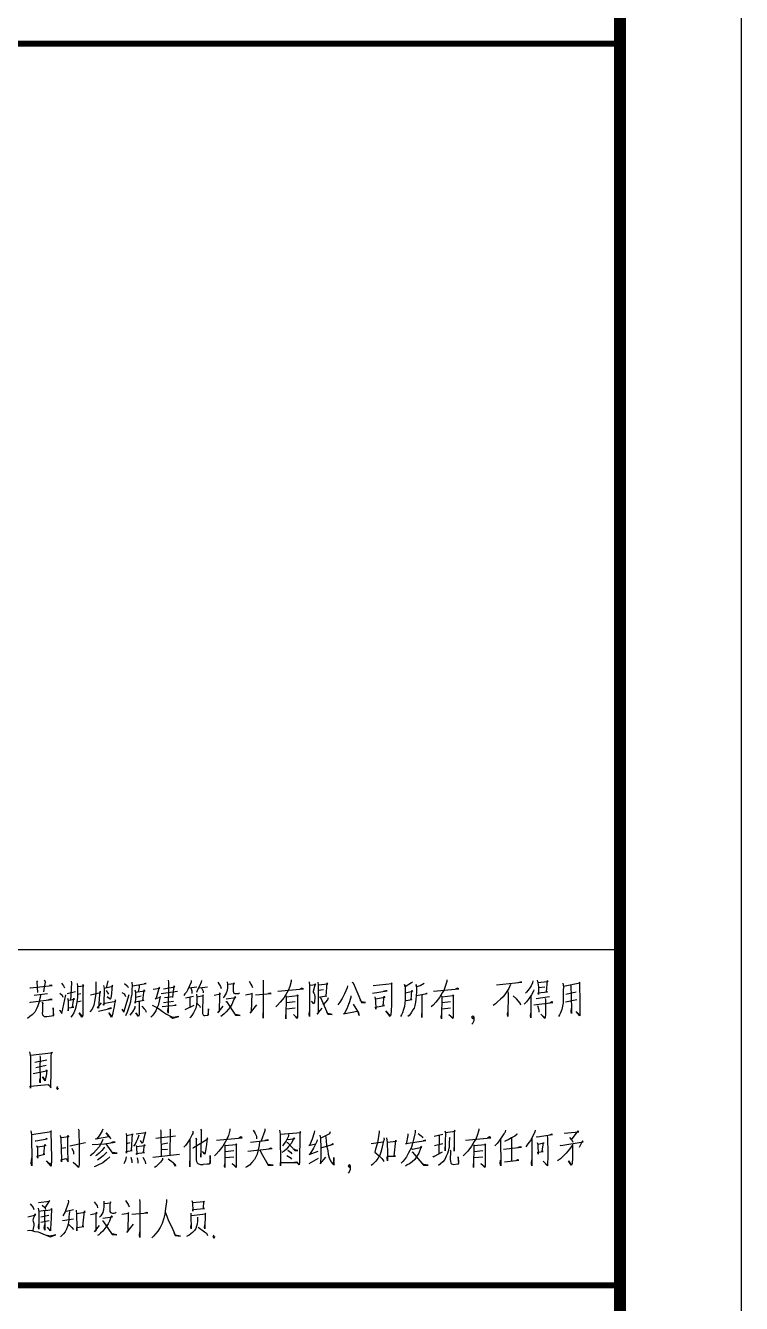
# Model space of a CAD drawing. Extents: x -307088 to 5640332, y -3541089 to -2181377.
# Drawn here: x 5582189 to 5591026, y -3445414 to -3429638 of the extents above; entities that cross this region are included whole.
import ezdxf

# ---------------------------------------------------------------- set-up
doc = ezdxf.new("R2010")
doc.units = 0
doc.header["$LTSCALE"] = 100
doc.header["$MEASUREMENT"] = 0
doc.layers.get('0').update_dxf_attribs({"linetype": 'CONTINUOUS'})
doc.layers.add('PUB_TITLE', color=4, linetype='CONTINUOUS')

# ---------------------------------------------------------------- blocks, each defined once
blk = doc.blocks.new('A$C7C132CDA')
at = {"layer": 'PUB_TITLE'}
for p, q in [((25, 2787), (7025, 2787)), ((2223, 2530), (2231, 2520)), ((2288, 2538), (2298, 2520)), ((2508, 2528), (2512, 2515)), ((2810, 2530), (2796, 2473)), ((3308, 2536), (3310, 2518)), ((3497, 2533), (3497, 2520)), ((3582, 2533), (3580, 2520)), ((3973, 2528), (3989, 2503)), ((4088, 2536), (4090, 2518)), ((4320, 2525), (4308, 2483)), ((4320, 2538), (4320, 2525)), ((5600, 2525), (5588, 2483)), ((5600, 2538), (5600, 2525)), ((6309, 2530), (6307, 2515)), ((6343, 2536), (6350, 2515)), ((6422, 2440), (6428, 2533)), ((6432, 2530), (6426, 2523)), ((6428, 2533), (6432, 2530)), ((2169, 2473), (2173, 2473)), ((2173, 2473), (2354, 2493)), ((2205, 2412), (2314, 2427)), ((2231, 2520), (2227, 2518)), ((2227, 2518), (2231, 2435)), ((2288, 2478), (2280, 2440)), ((2294, 2520), (2288, 2478)), ((2298, 2520), (2294, 2520)), ((2348, 2495), (2330, 2493)), ((2354, 2493), (2348, 2495)), ((2415, 2430), (2435, 2412)), ((2429, 2510), (2447, 2490)), ((2447, 2490), (2453, 2473)), ((2475, 2427), (2544, 2442)), ((2512, 2515), (2503, 2369)), ((2558, 2508), (2562, 2485)), ((2562, 2435), (2560, 2394)), ((2562, 2485), (2562, 2435)), ((2564, 2483), (2614, 2490)), ((2588, 2422), (2564, 2417)), ((2606, 2462), (2604, 2266)), ((2606, 2500), (2606, 2462)), ((2614, 2490), (2606, 2500)), ((2669, 2415), (2751, 2435)), ((2711, 2427), (2705, 2374)), ((2713, 2478), (2711, 2427)), ((2713, 2523), (2713, 2478)), ((2747, 2445), (2743, 2417)), ((2751, 2435), (2747, 2445)), ((2776, 2493), (2780, 2470)), ((2780, 2470), (2778, 2329)), ((2780, 2470), (2852, 2485)), ((2796, 2452), (2812, 2430)), ((2812, 2430), (2816, 2420)), ((2840, 2425), (2836, 2389)), ((2844, 2465), (2840, 2425)), ((2846, 2495), (2844, 2465)), ((2852, 2485), (2846, 2495)), ((2925, 2435), (2945, 2422)), ((2945, 2422), (2951, 2415)), ((2949, 2508), (2969, 2490)), ((2969, 2490), (2975, 2483)), ((2975, 2483), (2979, 2475)), ((3007, 2420), (3001, 2384)), ((3007, 2520), (3011, 2488)), ((3009, 2455), (3007, 2420)), ((3011, 2488), (3009, 2455)), ((3013, 2488), (3126, 2508)), ((3034, 2455), (3038, 2437)), ((3114, 2445), (3036, 2435)), ((3038, 2437), (3038, 2389)), ((3068, 2478), (3060, 2440)), ((3068, 2493), (3068, 2478)), ((3100, 2369), (3110, 2455)), ((3120, 2508), (3110, 2505)), ((3110, 2455), (3114, 2445)), ((3126, 2508), (3120, 2508)), ((3185, 2462), (3239, 2470)), ((3227, 2455), (3205, 2379)), ((3231, 2475), (3227, 2455)), ((3239, 2470), (3231, 2475)), ((3251, 2427), (3384, 2445)), ((3269, 2465), (3362, 2480)), ((3310, 2518), (3308, 2263)), ((3354, 2490), (3342, 2397)), ((3362, 2480), (3354, 2490)), ((3445, 2422), (3437, 2410)), ((3457, 2437), (3445, 2422)), ((3469, 2460), (3457, 2437)), ((3497, 2520), (3469, 2460)), ((3477, 2473), (3542, 2480)), ((3493, 2473), (3501, 2447)), ((3501, 2447), (3503, 2440)), ((3503, 2440), (3503, 2425)), ((3550, 2455), (3540, 2435)), ((3540, 2420), (3542, 2397)), ((3566, 2485), (3550, 2455)), ((3562, 2473), (3630, 2480)), ((3580, 2520), (3566, 2485)), ((3582, 2473), (3594, 2445)), ((3594, 2445), (3596, 2432)), ((3685, 2412), (3739, 2422)), ((3715, 2518), (3739, 2483)), ((3731, 2432), (3729, 2412)), ((3739, 2422), (3731, 2432)), ((3739, 2483), (3743, 2467)), ((3786, 2430), (3777, 2415)), ((3792, 2452), (3786, 2430)), ((3796, 2475), (3792, 2452)), ((3794, 2523), (3796, 2500)), ((3796, 2500), (3796, 2475)), ((3798, 2503), (3852, 2508)), ((3848, 2515), (3842, 2495)), ((3842, 2495), (3842, 2478)), ((3842, 2478), (3842, 2462)), ((3842, 2462), (3842, 2445)), ((3842, 2445), (3844, 2437)), ((3844, 2437), (3848, 2430)), ((3852, 2508), (3848, 2515)), ((3848, 2430), (3856, 2427)), ((3856, 2427), (3866, 2425)), ((3866, 2425), (3880, 2425)), ((3880, 2425), (3888, 2427)), ((3888, 2427), (3894, 2432)), ((3943, 2415), (3999, 2425)), ((3989, 2503), (3997, 2490)), ((3995, 2430), (3991, 2273)), ((3999, 2425), (3995, 2430)), ((3997, 2490), (4001, 2475)), ((4025, 2415), (4156, 2427)), ((4090, 2518), (4090, 2223)), ((4148, 2430), (4132, 2425)), ((4156, 2427), (4148, 2430)), ((4211, 2445), (4420, 2465)), ((4283, 2432), (4261, 2394)), ((4295, 2452), (4283, 2432)), ((4308, 2483), (4295, 2452)), ((4408, 2470), (4392, 2462)), ((4420, 2465), (4408, 2470)), ((4467, 2523), (4471, 2493)), ((4471, 2493), (4471, 2236)), ((4473, 2495), (4523, 2500)), ((4517, 2505), (4501, 2442)), ((4501, 2442), (4501, 2437)), ((4501, 2437), (4505, 2430)), ((4505, 2430), (4511, 2417)), ((4523, 2500), (4517, 2505)), ((4539, 2520), (4541, 2498)), ((4541, 2498), (4541, 2266)), ((4543, 2498), (4622, 2505)), ((4586, 2455), (4543, 2450)), ((4614, 2513), (4604, 2404)), ((4622, 2505), (4614, 2513)), ((4759, 2422), (4739, 2384)), ((4781, 2473), (4759, 2422)), ((4783, 2490), (4781, 2473)), ((4820, 2518), (4830, 2513)), ((4830, 2513), (4898, 2352)), ((4989, 2430), (5110, 2447)), ((4995, 2493), (5150, 2508)), ((5098, 2447), (5076, 2442)), ((5110, 2447), (5098, 2447)), ((5146, 2515), (5144, 2478)), ((5144, 2478), (5144, 2336)), ((5150, 2508), (5146, 2515)), ((5253, 2500), (5259, 2480)), ((5257, 2480), (5253, 2500)), ((5311, 2513), (5257, 2480)), ((5259, 2480), (5259, 2415)), ((5317, 2442), (5261, 2430)), ((5307, 2374), (5313, 2452)), ((5319, 2518), (5311, 2513)), ((5313, 2452), (5317, 2442)), ((5348, 2500), (5352, 2470)), ((5352, 2480), (5348, 2500)), ((5350, 2440), (5348, 2407)), ((5352, 2470), (5350, 2440)), ((5350, 2410), (5440, 2425)), ((5382, 2488), (5352, 2480)), ((5414, 2508), (5382, 2488)), ((5434, 2427), (5424, 2422)), ((5440, 2425), (5434, 2427)), ((5491, 2445), (5700, 2465)), ((5563, 2432), (5541, 2394)), ((5575, 2452), (5563, 2432)), ((5588, 2483), (5575, 2452)), ((5688, 2470), (5672, 2462)), ((5700, 2465), (5688, 2470)), ((6009, 2498), (6217, 2518)), ((6090, 2435), (6063, 2399)), ((6112, 2467), (6090, 2435)), ((6104, 2442), (6106, 2427)), ((6106, 2427), (6104, 2246)), ((6124, 2500), (6112, 2467)), ((6208, 2520), (6186, 2513)), ((6217, 2518), (6208, 2520)), ((6257, 2437), (6247, 2430)), ((6277, 2465), (6257, 2437)), ((6295, 2490), (6277, 2465)), ((6307, 2515), (6295, 2490)), ((6313, 2445), (6297, 2415)), ((6317, 2457), (6313, 2445)), ((6426, 2523), (6350, 2515)), ((6350, 2515), (6354, 2480)), ((6352, 2432), (6428, 2440)), ((6354, 2417), (6352, 2432)), ((6354, 2475), (6406, 2480)), ((6354, 2480), (6354, 2447)), ((6354, 2447), (6354, 2427)), ((6354, 2427), (6354, 2417)), ((6428, 2440), (6422, 2440)), ((6555, 2510), (6561, 2480)), ((6561, 2480), (6559, 2450)), ((6559, 2450), (6559, 2397)), ((6561, 2485), (6696, 2513)), ((6666, 2437), (6579, 2417)), ((6622, 2495), (6626, 2296)), ((6692, 2520), (6692, 2483)), ((6696, 2513), (6692, 2520)), ((6692, 2483), (6694, 2379)), ((2169, 2352), (2173, 2354)), ((2173, 2354), (2302, 2372)), ((2235, 2324), (2225, 2299)), ((2247, 2357), (2235, 2324)), ((2252, 2387), (2247, 2357)), ((2254, 2389), (2252, 2387)), ((2256, 2415), (2254, 2389)), ((2268, 2354), (2278, 2341)), ((2272, 2341), (2272, 2284)), ((2278, 2341), (2272, 2341)), ((2302, 2372), (2352, 2377)), ((2342, 2379), (2318, 2372)), ((2352, 2377), (2342, 2379)), ((2433, 2261), (2465, 2415)), ((2435, 2412), (2441, 2397)), ((2479, 2387), (2485, 2367)), ((2534, 2377), (2483, 2369)), ((2485, 2367), (2485, 2284)), ((2520, 2314), (2530, 2387)), ((2530, 2387), (2534, 2377)), ((2550, 2324), (2542, 2294)), ((2556, 2357), (2550, 2324)), ((2560, 2394), (2556, 2357)), ((2592, 2362), (2558, 2354)), ((2695, 2331), (2681, 2296)), ((2705, 2374), (2695, 2331)), ((2725, 2309), (2759, 2349)), ((2743, 2417), (2733, 2304)), ((2772, 2339), (2786, 2347)), ((2778, 2329), (2772, 2339)), ((2786, 2347), (2876, 2364)), ((2806, 2399), (2832, 2382)), ((2830, 2379), (2806, 2399)), ((2834, 2382), (2830, 2379)), ((2836, 2389), (2834, 2382)), ((2864, 2319), (2854, 2281)), ((2872, 2374), (2864, 2319)), ((2876, 2364), (2872, 2374)), ((2943, 2271), (2985, 2417)), ((2951, 2415), (2957, 2402)), ((2989, 2329), (2979, 2296)), ((2997, 2357), (2989, 2329)), ((3001, 2384), (2997, 2357)), ((3034, 2321), (3032, 2309)), ((3038, 2389), (3036, 2347)), ((3036, 2357), (3106, 2372)), ((3036, 2347), (3036, 2357)), ((3040, 2397), (3086, 2407)), ((3070, 2359), (3068, 2253)), ((3090, 2321), (3110, 2299)), ((3106, 2372), (3100, 2369)), ((3177, 2329), (3197, 2319)), ((3197, 2319), (3213, 2311)), ((3201, 2384), (3245, 2397)), ((3205, 2379), (3201, 2384)), ((3225, 2326), (3215, 2304)), ((3233, 2362), (3225, 2326)), ((3241, 2402), (3233, 2362)), ((3245, 2397), (3241, 2402)), ((3259, 2319), (3372, 2329)), ((3269, 2352), (3352, 2364)), ((3348, 2399), (3276, 2389)), ((3342, 2397), (3348, 2399)), ((3366, 2331), (3360, 2326)), ((3372, 2329), (3366, 2331)), ((3447, 2294), (3521, 2329)), ((3451, 2389), (3515, 2404)), ((3487, 2394), (3487, 2311)), ((3540, 2334), (3534, 2304)), ((3544, 2364), (3540, 2334)), ((3542, 2397), (3544, 2364)), ((3544, 2399), (3598, 2410)), ((3544, 2347), (3568, 2321)), ((3568, 2321), (3572, 2311)), ((3592, 2399), (3590, 2279)), ((3592, 2415), (3592, 2399)), ((3598, 2410), (3592, 2415)), ((3717, 2268), (3759, 2321)), ((3729, 2412), (3727, 2279)), ((3769, 2402), (3759, 2389)), ((3777, 2415), (3769, 2402)), ((3783, 2359), (3788, 2359)), ((3786, 2382), (3864, 2394)), ((3788, 2359), (3862, 2248)), ((3820, 2319), (3804, 2296)), ((3830, 2336), (3820, 2319)), ((3840, 2357), (3830, 2336)), ((3850, 2382), (3840, 2357)), ((3858, 2402), (3850, 2382)), ((3864, 2394), (3858, 2402)), ((3983, 2263), (4037, 2334)), ((4207, 2329), (4193, 2316)), ((4229, 2354), (4207, 2329)), ((4261, 2394), (4229, 2354)), ((4275, 2410), (4279, 2399)), ((4279, 2399), (4277, 2233)), ((4279, 2399), (4372, 2410)), ((4352, 2357), (4281, 2349)), ((4372, 2415), (4376, 2410)), ((4372, 2410), (4372, 2415)), ((4376, 2410), (4372, 2407)), ((4372, 2407), (4372, 2231)), ((4487, 2364), (4505, 2344)), ((4505, 2341), (4487, 2364)), ((4511, 2354), (4505, 2341)), ((4511, 2417), (4515, 2399)), ((4513, 2367), (4511, 2354)), ((4515, 2384), (4513, 2367)), ((4515, 2399), (4515, 2384)), ((4610, 2404), (4545, 2392)), ((4562, 2394), (4620, 2256)), ((4618, 2374), (4584, 2334)), ((4604, 2404), (4610, 2404)), ((4624, 2389), (4618, 2374)), ((4719, 2354), (4705, 2334)), ((4739, 2384), (4719, 2354)), ((4795, 2344), (4777, 2301)), ((4812, 2392), (4793, 2341)), ((4793, 2341), (4795, 2344)), ((4812, 2407), (4812, 2392)), ((4830, 2339), (4874, 2268)), ((4900, 2357), (4888, 2374)), ((4898, 2352), (4902, 2352)), ((4930, 2352), (4900, 2357)), ((4902, 2352), (4930, 2352)), ((5009, 2399), (5013, 2369)), ((5013, 2369), (5017, 2296)), ((5090, 2392), (5015, 2379)), ((5015, 2314), (5088, 2326)), ((5078, 2326), (5084, 2404)), ((5088, 2326), (5078, 2326)), ((5084, 2404), (5090, 2392)), ((5144, 2336), (5142, 2281)), ((5251, 2319), (5245, 2294)), ((5255, 2347), (5251, 2319)), ((5257, 2374), (5255, 2347)), ((5259, 2415), (5257, 2374)), ((5263, 2367), (5267, 2369)), ((5267, 2369), (5313, 2377)), ((5313, 2377), (5307, 2374)), ((5338, 2326), (5332, 2306)), ((5342, 2354), (5338, 2326)), ((5346, 2379), (5342, 2354)), ((5348, 2407), (5346, 2379)), ((5396, 2415), (5396, 2228)), ((5487, 2329), (5473, 2316)), ((5509, 2354), (5487, 2329)), ((5541, 2394), (5509, 2354)), ((5555, 2410), (5559, 2399)), ((5559, 2399), (5557, 2233)), ((5559, 2399), (5652, 2410)), ((5632, 2357), (5561, 2349)), ((5652, 2415), (5656, 2410)), ((5652, 2410), (5652, 2415)), ((5656, 2410), (5652, 2407)), ((5652, 2407), (5652, 2231)), ((6001, 2341), (5981, 2326)), ((6019, 2357), (6001, 2341)), ((6043, 2379), (6019, 2357)), ((6063, 2399), (6043, 2379)), ((6174, 2382), (6146, 2407)), ((6204, 2347), (6174, 2382)), ((6210, 2331), (6204, 2347)), ((6255, 2357), (6237, 2339)), ((6273, 2379), (6255, 2357)), ((6297, 2415), (6273, 2379)), ((6293, 2402), (6293, 2241)), ((6317, 2334), (6473, 2352)), ((6337, 2384), (6446, 2402)), ((6348, 2326), (6356, 2301)), ((6410, 2384), (6414, 2374)), ((6414, 2374), (6414, 2301)), ((6466, 2357), (6448, 2349)), ((6473, 2352), (6466, 2357)), ((6553, 2321), (6547, 2294)), ((6557, 2349), (6553, 2321)), ((6559, 2397), (6557, 2349)), ((6577, 2357), (6670, 2377)), ((6694, 2379), (6694, 2326)), ((6694, 2326), (6694, 2319)), ((6694, 2319), (6696, 2281)), ((2169, 2236), (2149, 2221)), ((2189, 2251), (2169, 2236)), ((2205, 2268), (2189, 2251)), ((2209, 2273), (2205, 2268)), ((2225, 2299), (2209, 2273)), ((2272, 2279), (2270, 2263)), ((2270, 2263), (2272, 2251)), ((2272, 2284), (2272, 2279)), ((2272, 2251), (2278, 2246)), ((2278, 2246), (2288, 2238)), ((2288, 2238), (2310, 2238)), ((2310, 2238), (2366, 2246)), ((2360, 2309), (2362, 2253)), ((2366, 2246), (2360, 2309)), ((2362, 2253), (2362, 2246)), ((2413, 2289), (2415, 2286)), ((2415, 2286), (2433, 2261)), ((2485, 2284), (2487, 2309)), ((2487, 2309), (2530, 2314)), ((2518, 2246), (2506, 2231)), ((2530, 2268), (2518, 2246)), ((2530, 2314), (2520, 2314)), ((2542, 2294), (2530, 2268)), ((2574, 2268), (2600, 2236)), ((2598, 2231), (2574, 2268)), ((2602, 2238), (2598, 2231)), ((2604, 2248), (2602, 2238)), ((2604, 2266), (2604, 2248)), ((2681, 2296), (2663, 2276)), ((2733, 2304), (2725, 2309)), ((2735, 2281), (2840, 2304)), ((2830, 2306), (2812, 2299)), ((2818, 2266), (2842, 2236)), ((2840, 2228), (2818, 2266)), ((2840, 2304), (2830, 2306)), ((2848, 2253), (2840, 2228)), ((2854, 2281), (2848, 2253)), ((2925, 2296), (2943, 2271)), ((2969, 2271), (2955, 2243)), ((2979, 2296), (2969, 2271)), ((3013, 2276), (2991, 2248)), ((3032, 2309), (3013, 2276)), ((3040, 2268), (3064, 2243)), ((3064, 2238), (3040, 2268)), ((3066, 2241), (3064, 2238)), ((3068, 2253), (3066, 2241)), ((3110, 2299), (3120, 2289)), ((3120, 2289), (3124, 2279)), ((3124, 2279), (3126, 2273)), ((3175, 2241), (3165, 2231)), ((3189, 2258), (3175, 2241)), ((3205, 2284), (3189, 2258)), ((3215, 2304), (3205, 2284)), ((3213, 2311), (3237, 2296)), ((3237, 2296), (3261, 2279)), ((3261, 2279), (3294, 2256)), ((3294, 2256), (3320, 2241)), ((3304, 2281), (3308, 2304)), ((3308, 2263), (3304, 2281)), ((3320, 2241), (3324, 2238)), ((3324, 2238), (3346, 2223)), ((3348, 2228), (3326, 2236)), ((3346, 2223), (3396, 2236)), ((3394, 2236), (3348, 2228)), ((3396, 2236), (3394, 2236)), ((3491, 2231), (3485, 2226)), ((3501, 2246), (3491, 2231)), ((3515, 2266), (3501, 2246)), ((3525, 2284), (3515, 2266)), ((3534, 2304), (3525, 2284)), ((3590, 2279), (3590, 2261)), ((3590, 2261), (3594, 2251)), ((3594, 2251), (3600, 2246)), ((3600, 2246), (3608, 2246)), ((3608, 2246), (3634, 2248)), ((3638, 2301), (3634, 2251)), ((3634, 2248), (3638, 2251)), ((3638, 2251), (3638, 2301)), ((3727, 2279), (3717, 2268)), ((3753, 2246), (3741, 2238)), ((3767, 2258), (3753, 2246)), ((3786, 2276), (3767, 2258)), ((3804, 2296), (3786, 2276)), ((3862, 2253), (3852, 2263)), ((3900, 2246), (3862, 2253)), ((3862, 2248), (3900, 2246)), ((3991, 2273), (3983, 2263)), ((4088, 2243), (4090, 2268)), ((4090, 2223), (4088, 2243)), ((4275, 2233), (4277, 2251)), ((4277, 2218), (4275, 2233)), ((4277, 2233), (4277, 2218)), ((4281, 2301), (4352, 2309)), ((4338, 2253), (4370, 2226)), ((4370, 2221), (4338, 2253)), ((4372, 2231), (4370, 2221)), ((4469, 2256), (4471, 2279)), ((4471, 2236), (4469, 2256)), ((4533, 2256), (4574, 2304)), ((4541, 2266), (4533, 2256)), ((4620, 2261), (4612, 2276)), ((4656, 2253), (4620, 2261)), ((4620, 2256), (4656, 2253)), ((4749, 2258), (4862, 2281)), ((4757, 2258), (4749, 2258)), ((4777, 2301), (4757, 2258)), ((4878, 2246), (4870, 2273)), ((4874, 2268), (4878, 2246)), ((5017, 2296), (5015, 2314)), ((5100, 2284), (5134, 2246)), ((5134, 2238), (5100, 2284)), ((5136, 2243), (5134, 2238)), ((5140, 2256), (5136, 2243)), ((5142, 2281), (5140, 2256)), ((5227, 2251), (5219, 2236)), ((5237, 2268), (5227, 2251)), ((5245, 2294), (5237, 2268)), ((5291, 2246), (5281, 2236)), ((5301, 2258), (5291, 2246)), ((5311, 2273), (5301, 2258)), ((5322, 2291), (5311, 2273)), ((5332, 2306), (5322, 2291)), ((5394, 2241), (5396, 2261)), ((5396, 2228), (5394, 2241)), ((5555, 2233), (5557, 2251)), ((5557, 2218), (5555, 2233)), ((5557, 2233), (5557, 2218)), ((5561, 2301), (5632, 2309)), ((5618, 2253), (5650, 2226)), ((5650, 2221), (5618, 2253)), ((5652, 2231), (5650, 2221)), ((5815, 2243), (5805, 2231)), ((5805, 2231), (5815, 2218)), ((5825, 2231), (5815, 2243)), ((5815, 2218), (5825, 2231)), ((5825, 2205), (5825, 2231)), ((6100, 2253), (6104, 2271)), ((6102, 2236), (6100, 2253)), ((6104, 2246), (6102, 2236)), ((6289, 2243), (6291, 2263)), ((6291, 2226), (6289, 2243)), ((6293, 2241), (6291, 2226)), ((6356, 2301), (6358, 2286)), ((6358, 2286), (6358, 2273)), ((6374, 2256), (6408, 2226)), ((6408, 2221), (6374, 2256)), ((6410, 2228), (6408, 2221)), ((6414, 2256), (6410, 2228)), ((6414, 2301), (6414, 2256)), ((6529, 2251), (6521, 2238)), ((6537, 2266), (6529, 2251)), ((6547, 2294), (6537, 2266)), ((6624, 2276), (6626, 2306)), ((6626, 2261), (6624, 2276)), ((6626, 2296), (6626, 2261)), ((6664, 2279), (6692, 2251)), ((6694, 2243), (6664, 2279)), ((6696, 2281), (6694, 2256)), ((6694, 2256), (6694, 2243)), ((5807, 2173), (5815, 2183)), ((5815, 2183), (5825, 2205)), ((2165, 1947), (2171, 1919)), ((2171, 1919), (2173, 1906)), ((2342, 1934), (2173, 1916)), ((2173, 1906), (2175, 1800)), ((2252, 1914), (2254, 1901)), ((2254, 1901), (2252, 1811)), ((2352, 1934), (2342, 1934)), ((2344, 1906), (2346, 1937)), ((2344, 1828), (2344, 1906)), ((2346, 1944), (2352, 1934)), ((2346, 1937), (2346, 1944)), ((2175, 1800), (2175, 1722)), ((2195, 1768), (2306, 1790)), ((2211, 1861), (2310, 1879)), ((2217, 1818), (2302, 1836)), ((2252, 1811), (2254, 1748)), ((2308, 1795), (2302, 1745)), ((2306, 1798), (2310, 1793)), ((2306, 1790), (2306, 1798)), ((2310, 1793), (2308, 1795)), ((2344, 1760), (2344, 1828)), ((2175, 1722), (2175, 1647)), ((2252, 1712), (2254, 1727)), ((2252, 1697), (2252, 1712)), ((2254, 1690), (2252, 1697)), ((2254, 1748), (2254, 1690)), ((2274, 1740), (2296, 1712)), ((2294, 1707), (2274, 1740)), ((2296, 1715), (2294, 1707)), ((2302, 1745), (2296, 1715)), ((2342, 1680), (2344, 1760)), ((2171, 1664), (2320, 1677)), ((2175, 1647), (2171, 1664)), ((2320, 1677), (2330, 1669)), ((2330, 1669), (2342, 1649)), ((2342, 1649), (2342, 1680)), ((2396, 1661), (2387, 1649)), ((2387, 1649), (2396, 1637)), ((2396, 1637), (2406, 1649)), ((2176, 1297), (2183, 1265)), ((2183, 1265), (2348, 1290)), ((2183, 1265), (2183, 1255)), ((2344, 1295), (2342, 1287)), ((2342, 1287), (2346, 1073)), ((2348, 1290), (2344, 1295)), ((2568, 1313), (2572, 1302)), ((2572, 1302), (2574, 1164)), ((2765, 1295), (2739, 1255)), ((2771, 1310), (2765, 1295)), ((2797, 1280), (2830, 1237)), ((2819, 1250), (2797, 1280)), ((2961, 1275), (2965, 1255)), ((3017, 1265), (2965, 1255)), ((3005, 1134), (3015, 1270)), ((3015, 1270), (3017, 1265)), ((3043, 1270), (3124, 1282)), ((3114, 1265), (3102, 1214)), ((3120, 1285), (3114, 1265)), ((3124, 1282), (3120, 1285)), ((3243, 1305), (3247, 1292)), ((3247, 1292), (3251, 1091)), ((3321, 1313), (3323, 1305)), ((3323, 1305), (3321, 1096)), ((3505, 1265), (3485, 1227)), ((3511, 1275), (3505, 1265)), ((3509, 1292), (3511, 1275)), ((3573, 1310), (3583, 1297)), ((3579, 1300), (3577, 1078)), ((3583, 1297), (3579, 1300)), ((3815, 1300), (3803, 1257)), ((3815, 1313), (3815, 1300)), ((4007, 1302), (4023, 1275)), ((4023, 1275), (4033, 1252)), ((4104, 1295), (4073, 1212)), ((4104, 1313), (4104, 1295)), ((4224, 1300), (4229, 1267)), ((4229, 1267), (4233, 1008)), ((4231, 1267), (4400, 1282)), ((4297, 1265), (4297, 1252)), ((4390, 1267), (4388, 1040)), ((4394, 1290), (4390, 1267)), ((4400, 1282), (4394, 1290)), ((4509, 1280), (4493, 1227)), ((4511, 1295), (4509, 1280)), ((4634, 1272), (4587, 1245)), ((4640, 1287), (4634, 1272)), ((5045, 1285), (5029, 1197)), ((5045, 1297), (5045, 1285)), ((5279, 1272), (5281, 1257)), ((5337, 1272), (5327, 1224)), ((5341, 1282), (5337, 1272)), ((5339, 1302), (5341, 1282)), ((5365, 1275), (5390, 1255)), ((5569, 1265), (5496, 1250)), ((5585, 1297), (5589, 1280)), ((5589, 1280), (5587, 1209)), ((5591, 1282), (5670, 1292)), ((5664, 1300), (5662, 1287)), ((5662, 1287), (5662, 1161)), ((5670, 1292), (5664, 1300)), ((5863, 1300), (5851, 1257)), ((5863, 1313), (5863, 1300)), ((6071, 1270), (6047, 1237)), ((6077, 1280), (6071, 1270)), ((6083, 1300), (6077, 1280)), ((6176, 1265), (6160, 1252)), ((6180, 1272), (6176, 1265)), ((6325, 1287), (6309, 1252)), ((6327, 1300), (6325, 1287)), ((6345, 1247), (6470, 1265)), ((6464, 1267), (6446, 1260)), ((6470, 1265), (6464, 1267)), ((6567, 1277), (6686, 1287)), ((6680, 1295), (6625, 1222)), ((6686, 1287), (6680, 1295)), ((2183, 1255), (2185, 1050)), ((2213, 1212), (2217, 1212)), ((2217, 1212), (2312, 1229)), ((2225, 1174), (2231, 1156)), ((2289, 1169), (2231, 1161)), ((2285, 1101), (2293, 1182)), ((2301, 1174), (2289, 1169)), ((2293, 1182), (2301, 1174)), ((2310, 1232), (2297, 1227)), ((2312, 1229), (2310, 1232)), ((2418, 1257), (2424, 1232)), ((2424, 1232), (2430, 1058)), ((2491, 1247), (2426, 1237)), ((2428, 1154), (2465, 1159)), ((2481, 1257), (2491, 1247)), ((2481, 1151), (2481, 1257)), ((2499, 1171), (2574, 1189)), ((2574, 1189), (2626, 1199)), ((2574, 1164), (2574, 1078)), ((2682, 1182), (2783, 1189)), ((2709, 1229), (2819, 1250)), ((2717, 1227), (2709, 1229)), ((2739, 1164), (2715, 1136)), ((2739, 1255), (2717, 1227)), ((2757, 1194), (2739, 1164)), ((2771, 1224), (2757, 1194)), ((2783, 1161), (2761, 1134)), ((2783, 1189), (2872, 1202)), ((2793, 1189), (2850, 1111)), ((2830, 1237), (2834, 1229)), ((2858, 1204), (2836, 1197)), ((2872, 1202), (2858, 1204)), ((2965, 1255), (2965, 1182)), ((2965, 1182), (2965, 1113)), ((2967, 1192), (2995, 1199)), ((3035, 1187), (3021, 1169)), ((3045, 1204), (3035, 1187)), ((3055, 1227), (3045, 1204)), ((3045, 1176), (3047, 1161)), ((3116, 1171), (3047, 1164)), ((3047, 1161), (3049, 1101)), ((3065, 1260), (3055, 1227)), ((3094, 1194), (3080, 1217)), ((3098, 1199), (3094, 1194)), ((3102, 1214), (3098, 1199)), ((3104, 1119), (3112, 1182)), ((3112, 1182), (3116, 1171)), ((3207, 1234), (3368, 1255)), ((3251, 1187), (3305, 1197)), ((3450, 1174), (3436, 1161)), ((3463, 1194), (3450, 1174)), ((3485, 1227), (3463, 1194)), ((3487, 1227), (3487, 1000)), ((3513, 1154), (3515, 1159)), ((3515, 1159), (3634, 1229)), ((3535, 1237), (3541, 1224)), ((3537, 1229), (3537, 1076)), ((3541, 1224), (3537, 1229)), ((3622, 1184), (3618, 1151)), ((3628, 1237), (3622, 1184)), ((3634, 1229), (3628, 1237)), ((3706, 1219), (3916, 1239)), ((3757, 1169), (3725, 1129)), ((3779, 1207), (3757, 1169)), ((3771, 1184), (3775, 1174)), ((3775, 1174), (3773, 1008)), ((3775, 1174), (3868, 1184)), ((3791, 1227), (3779, 1207)), ((3803, 1257), (3791, 1227)), ((3868, 1189), (3872, 1184)), ((3868, 1184), (3868, 1189)), ((3872, 1184), (3868, 1182)), ((3868, 1182), (3868, 1005)), ((3904, 1245), (3888, 1237)), ((3916, 1239), (3904, 1245)), ((3985, 1202), (4134, 1219)), ((4033, 1252), (4033, 1229)), ((4055, 1174), (4049, 1139)), ((4059, 1207), (4055, 1174)), ((4128, 1222), (4104, 1217)), ((4134, 1219), (4128, 1222)), ((4257, 1184), (4247, 1171)), ((4279, 1214), (4257, 1184)), ((4297, 1252), (4279, 1214)), ((4299, 1166), (4281, 1146)), ((4283, 1199), (4289, 1199)), ((4287, 1227), (4295, 1224)), ((4289, 1199), (4351, 1134)), ((4295, 1224), (4351, 1232)), ((4319, 1192), (4299, 1166)), ((4345, 1239), (4319, 1192)), ((4351, 1232), (4345, 1239)), ((4464, 1174), (4521, 1189)), ((4470, 1174), (4464, 1174)), ((4493, 1227), (4470, 1174)), ((4531, 1209), (4503, 1154)), ((4533, 1222), (4531, 1209)), ((4555, 1260), (4561, 1234)), ((4561, 1234), (4563, 1156)), ((4587, 1245), (4563, 1234)), ((4565, 1156), (4668, 1187)), ((4605, 1250), (4607, 1204)), ((4607, 1204), (4614, 1161)), ((4614, 1161), (4616, 1156)), ((4662, 1189), (4644, 1179)), ((4668, 1187), (4662, 1189)), ((4978, 1192), (5077, 1204)), ((5029, 1197), (5015, 1144)), ((5077, 1202), (5067, 1149)), ((5085, 1224), (5077, 1202)), ((5081, 1239), (5085, 1224)), ((5105, 1237), (5111, 1199)), ((5184, 1209), (5111, 1199)), ((5111, 1199), (5113, 1111)), ((5168, 1088), (5180, 1219)), ((5180, 1219), (5184, 1209)), ((5263, 1192), (5428, 1217)), ((5267, 1187), (5263, 1192)), ((5281, 1257), (5267, 1187)), ((5309, 1161), (5297, 1134)), ((5319, 1192), (5309, 1161)), ((5327, 1224), (5319, 1192)), ((5319, 1146), (5394, 1161)), ((5388, 1169), (5384, 1151)), ((5394, 1161), (5388, 1169)), ((5390, 1255), (5398, 1245)), ((5398, 1245), (5402, 1237)), ((5418, 1217), (5406, 1214)), ((5428, 1217), (5418, 1217)), ((5498, 1176), (5569, 1192)), ((5537, 1255), (5535, 1106)), ((5587, 1209), (5587, 1131)), ((5587, 1144), (5587, 1164)), ((5619, 1164), (5615, 1139)), ((5619, 1242), (5627, 1234)), ((5621, 1197), (5619, 1164)), ((5623, 1234), (5621, 1197)), ((5627, 1234), (5623, 1234)), ((5660, 1144), (5662, 1159)), ((5662, 1161), (5662, 1129)), ((5754, 1219), (5964, 1239)), ((5805, 1169), (5773, 1129)), ((5827, 1207), (5805, 1169)), ((5819, 1184), (5823, 1174)), ((5823, 1174), (5821, 1008)), ((5823, 1174), (5916, 1184)), ((5839, 1227), (5827, 1207)), ((5851, 1257), (5839, 1227)), ((5916, 1189), (5920, 1184)), ((5916, 1184), (5916, 1189)), ((5920, 1184), (5916, 1182)), ((5916, 1182), (5916, 1005)), ((5952, 1245), (5936, 1237)), ((5964, 1239), (5952, 1245)), ((6014, 1192), (5996, 1171)), ((6031, 1212), (6014, 1192)), ((6047, 1237), (6031, 1212)), ((6043, 1229), (6045, 1008)), ((6067, 1144), (6214, 1161)), ((6085, 1212), (6075, 1209)), ((6105, 1222), (6085, 1212)), ((6133, 1237), (6105, 1222)), ((6160, 1252), (6133, 1237)), ((6133, 1234), (6133, 1048)), ((6206, 1164), (6186, 1159)), ((6214, 1161), (6206, 1164)), ((6268, 1189), (6252, 1164)), ((6289, 1217), (6268, 1189)), ((6309, 1252), (6289, 1217)), ((6299, 1232), (6301, 1008)), ((6335, 1250), (6341, 1245)), ((6341, 1245), (6345, 1247)), ((6345, 1199), (6349, 1184)), ((6349, 1184), (6353, 1103)), ((6389, 1192), (6351, 1184)), ((6385, 1126), (6395, 1199)), ((6397, 1192), (6389, 1192)), ((6395, 1199), (6397, 1192)), ((6426, 1252), (6430, 1242)), ((6430, 1242), (6432, 1108)), ((6530, 1179), (6539, 1176)), ((6539, 1176), (6722, 1204)), ((6609, 1242), (6627, 1222)), ((6633, 1176), (6609, 1144)), ((6627, 1222), (6631, 1217)), ((6631, 1217), (6637, 1202)), ((6635, 1192), (6635, 1061)), ((6718, 1212), (6690, 1159)), ((6722, 1204), (6718, 1212)), ((2181, 1028), (2185, 1073)), ((2229, 1088), (2293, 1103)), ((2235, 1071), (2229, 1088)), ((2231, 1156), (2233, 1088)), ((2233, 1088), (2235, 1071)), ((2289, 1103), (2285, 1101)), ((2293, 1103), (2289, 1103)), ((2346, 1073), (2346, 1066)), ((2346, 1066), (2346, 1043)), ((2426, 1058), (2469, 1068)), ((2430, 1040), (2426, 1058)), ((2430, 1058), (2430, 1040)), ((2469, 1068), (2483, 1040)), ((2483, 1040), (2481, 1151)), ((2515, 1154), (2529, 1124)), ((2529, 1124), (2529, 1103)), ((2574, 1078), (2574, 1015)), ((2676, 1098), (2666, 1091)), ((2693, 1111), (2676, 1098)), ((2715, 1136), (2693, 1111)), ((2719, 1096), (2709, 1091)), ((2739, 1111), (2719, 1096)), ((2749, 1071), (2725, 1053)), ((2761, 1134), (2739, 1111)), ((2773, 1091), (2749, 1071)), ((2801, 1056), (2769, 1033)), ((2803, 1121), (2773, 1091)), ((2828, 1083), (2801, 1056)), ((2850, 1116), (2838, 1129)), ((2888, 1113), (2850, 1116)), ((2850, 1111), (2888, 1113)), ((2955, 1053), (2949, 1035)), ((2963, 1081), (2955, 1053)), ((2963, 1126), (3011, 1134)), ((2965, 1113), (2963, 1126)), ((2999, 1078), (3009, 1048)), ((3011, 1134), (3005, 1134)), ((3045, 1108), (3112, 1116)), ((3049, 1101), (3045, 1108)), ((3051, 1073), (3059, 1045)), ((3100, 1078), (3112, 1053)), ((3112, 1116), (3104, 1119)), ((3112, 1053), (3118, 1043)), ((3180, 1078), (3400, 1103)), ((3261, 1061), (3245, 1038)), ((3249, 1141), (3303, 1146)), ((3261, 1071), (3261, 1061)), ((3307, 1066), (3348, 1035)), ((3509, 1156), (3513, 1154)), ((3537, 1076), (3537, 1058)), ((3537, 1058), (3541, 1043)), ((3575, 1091), (3577, 1108)), ((3577, 1078), (3575, 1091)), ((3590, 1126), (3608, 1108)), ((3608, 1103), (3590, 1126)), ((3612, 1116), (3608, 1103)), ((3608, 1108), (3610, 1113)), ((3614, 1131), (3612, 1116)), ((3618, 1151), (3614, 1131)), ((3652, 1093), (3650, 1033)), ((3656, 1033), (3652, 1093)), ((3702, 1103), (3688, 1091)), ((3725, 1129), (3702, 1103)), ((3848, 1131), (3777, 1124)), ((3777, 1076), (3848, 1083)), ((3962, 1129), (4162, 1151)), ((4017, 1061), (3997, 1035)), ((4029, 1081), (4017, 1061)), ((4039, 1103), (4029, 1081)), ((4049, 1139), (4039, 1103)), ((4061, 1136), (4083, 1096)), ((4083, 1096), (4106, 1058)), ((4106, 1058), (4130, 1013)), ((4150, 1154), (4134, 1146)), ((4160, 1151), (4150, 1154)), ((4263, 1129), (4243, 1116)), ((4281, 1146), (4263, 1129)), ((4285, 1093), (4311, 1076)), ((4293, 1136), (4315, 1119)), ((4311, 1076), (4323, 1063)), ((4315, 1119), (4325, 1106)), ((4351, 1139), (4341, 1144)), ((4374, 1134), (4351, 1139)), ((4351, 1134), (4374, 1134)), ((4468, 1101), (4541, 1129)), ((4474, 1103), (4468, 1101)), ((4468, 1028), (4545, 1071)), ((4503, 1154), (4474, 1103)), ((4557, 1023), (4605, 1078)), ((4563, 1091), (4561, 1030)), ((4563, 1156), (4563, 1091)), ((4616, 1156), (4620, 1131)), ((4620, 1131), (4624, 1103)), ((4624, 1103), (4632, 1073)), ((4632, 1073), (4644, 1048)), ((4670, 1076), (4668, 1018)), ((4674, 1013), (4670, 1076)), ((5015, 1144), (5009, 1119)), ((5009, 1119), (5025, 1106)), ((5033, 1068), (5017, 1045)), ((5025, 1106), (5047, 1088)), ((5045, 1088), (5033, 1068)), ((5049, 1096), (5045, 1088)), ((5047, 1088), (5065, 1068)), ((5057, 1121), (5049, 1096)), ((5067, 1149), (5057, 1121)), ((5065, 1068), (5073, 1056)), ((5073, 1056), (5081, 1043)), ((5109, 1073), (5113, 1088)), ((5113, 1050), (5109, 1073)), ((5113, 1111), (5113, 1050)), ((5113, 1088), (5178, 1088)), ((5178, 1088), (5168, 1088)), ((5253, 1061), (5238, 1043)), ((5269, 1083), (5253, 1061)), ((5283, 1108), (5269, 1083)), ((5297, 1134), (5283, 1108)), ((5309, 1149), (5319, 1146)), ((5313, 1124), (5319, 1121)), ((5337, 1061), (5315, 1040)), ((5319, 1121), (5408, 1013)), ((5355, 1086), (5337, 1061)), ((5369, 1111), (5355, 1086)), ((5384, 1151), (5369, 1111)), ((5486, 1086), (5494, 1081)), ((5494, 1081), (5500, 1086)), ((5500, 1086), (5565, 1124)), ((5583, 1061), (5567, 1040)), ((5595, 1086), (5583, 1061)), ((5587, 1131), (5587, 1144)), ((5605, 1108), (5595, 1086)), ((5611, 1129), (5605, 1108)), ((5615, 1139), (5611, 1129)), ((5629, 1139), (5633, 1129)), ((5631, 1124), (5629, 1061)), ((5629, 1061), (5631, 1045)), ((5633, 1129), (5631, 1124)), ((5662, 1129), (5660, 1144)), ((5694, 1081), (5698, 1030)), ((5700, 1030), (5694, 1081)), ((5750, 1103), (5736, 1091)), ((5773, 1129), (5750, 1103)), ((5896, 1131), (5825, 1124)), ((5825, 1076), (5896, 1083)), ((6041, 1028), (6043, 1053)), ((6075, 1040), (6194, 1053)), ((6184, 1056), (6170, 1050)), ((6194, 1053), (6184, 1056)), ((6297, 1028), (6301, 1056)), ((6351, 1119), (6353, 1121)), ((6353, 1103), (6351, 1119)), ((6353, 1121), (6393, 1126)), ((6393, 1126), (6385, 1126)), ((6432, 1066), (6430, 1038)), ((6432, 1108), (6432, 1066)), ((6535, 1066), (6512, 1048)), ((6557, 1086), (6535, 1066)), ((6583, 1113), (6557, 1086)), ((6609, 1144), (6583, 1113)), ((6635, 1061), (6633, 1040)), ((2185, 1008), (2181, 1028)), ((2185, 1050), (2185, 1008)), ((2307, 1048), (2342, 1015)), ((2344, 1005), (2307, 1048)), ((2342, 1015), (2344, 1033)), ((2346, 1043), (2344, 1015)), ((2344, 1015), (2344, 1005)), ((2525, 1038), (2570, 998)), ((2570, 993), (2525, 1038)), ((2574, 1015), (2570, 993)), ((2707, 1003), (2697, 998)), ((2729, 1013), (2707, 1003)), ((2769, 1033), (2729, 1013)), ((2949, 1035), (2942, 1025)), ((3009, 1048), (3009, 1033)), ((3059, 1045), (3059, 1030)), ((3118, 1043), (3122, 1025)), ((3209, 1003), (3194, 993)), ((3227, 1020), (3209, 1003)), ((3245, 1038), (3227, 1020)), ((3348, 1035), (3364, 1018)), ((3368, 1005), (3354, 1028)), ((3364, 1018), (3368, 1005)), ((3485, 1020), (3487, 1048)), ((3487, 1000), (3485, 1020)), ((3541, 1043), (3545, 1033)), ((3545, 1033), (3551, 1028)), ((3551, 1028), (3557, 1023)), ((3557, 1023), (3573, 1018)), ((3573, 1018), (3594, 1018)), ((3594, 1018), (3596, 1020)), ((3596, 1020), (3628, 1023)), ((3628, 1023), (3644, 1025)), ((3650, 1033), (3644, 1025)), ((3644, 1025), (3656, 1033)), ((3771, 1008), (3773, 1025)), ((3773, 993), (3771, 1008)), ((3773, 1008), (3773, 993)), ((3833, 1028), (3866, 1000)), ((3866, 995), (3833, 1028)), ((3868, 1005), (3866, 995)), ((3956, 1000), (3944, 993)), ((3977, 1013), (3956, 1000)), ((3997, 1035), (3977, 1013)), ((4130, 1018), (4116, 1040)), ((4168, 1013), (4130, 1018)), ((4130, 1013), (4172, 1013)), ((4172, 1013), (4168, 1013)), ((4231, 1035), (4374, 1035)), ((4233, 1008), (4231, 1035)), ((4364, 1038), (4343, 1035)), ((4374, 1035), (4364, 1038)), ((4386, 1015), (4372, 1035)), ((4388, 1040), (4386, 1015)), ((4561, 1030), (4557, 1023)), ((4644, 1048), (4656, 1030)), ((4656, 1030), (4668, 1020)), ((4668, 1020), (4674, 1013)), ((4799, 1018), (4789, 1005)), ((4789, 1005), (4799, 993)), ((4791, 947), (4799, 957)), ((4809, 1005), (4799, 1018)), ((4799, 993), (4809, 1005)), ((4799, 957), (4809, 980)), ((4809, 980), (4809, 1005)), ((4990, 1018), (4978, 1010)), ((5003, 1033), (4990, 1018)), ((5017, 1045), (5003, 1033)), ((5238, 1043), (5226, 1030)), ((5275, 1015), (5261, 1005)), ((5293, 1025), (5275, 1015)), ((5315, 1040), (5293, 1025)), ((5408, 1018), (5392, 1030)), ((5448, 1013), (5408, 1018)), ((5408, 1013), (5448, 1013)), ((5549, 1023), (5531, 1010)), ((5567, 1040), (5549, 1023)), ((5631, 1045), (5633, 1030)), ((5633, 1030), (5640, 1023)), ((5640, 1023), (5646, 1020)), ((5646, 1020), (5658, 1018)), ((5658, 1018), (5688, 1023)), ((5688, 1023), (5696, 1025)), ((5698, 1030), (5694, 1025)), ((5696, 1025), (5700, 1030)), ((5819, 1008), (5821, 1025)), ((5821, 993), (5819, 1008)), ((5821, 1008), (5821, 993)), ((5881, 1028), (5914, 1000)), ((5914, 995), (5881, 1028)), ((5916, 1005), (5914, 995)), ((6045, 1008), (6041, 1028)), ((6301, 1008), (6297, 1028)), ((6393, 1045), (6426, 1013)), ((6428, 1008), (6393, 1045)), ((6426, 1013), (6430, 1020)), ((6430, 1020), (6428, 1008)), ((6430, 1038), (6430, 1020)), ((6601, 1048), (6625, 1015)), ((6623, 1013), (6601, 1048)), ((6627, 1013), (6623, 1013)), ((6631, 1023), (6627, 1013)), ((6633, 1040), (6631, 1023)), ((2172, 695), (2195, 665)), ((2195, 665), (2201, 647)), ((2237, 659), (2243, 632)), ((2239, 705), (2332, 717)), ((2243, 634), (2279, 639)), ((2243, 632), (2243, 518)), ((2269, 682), (2295, 659)), ((2293, 662), (2269, 682)), ((2279, 639), (2316, 644)), ((2289, 637), (2289, 574)), ((2330, 722), (2293, 662)), ((2295, 659), (2299, 649)), ((2316, 644), (2350, 647)), ((2332, 717), (2330, 722)), ((2346, 657), (2344, 579)), ((2350, 647), (2346, 657)), ((2485, 700), (2459, 629)), ((2463, 637), (2471, 634)), ((2471, 634), (2527, 649)), ((2485, 725), (2487, 710)), ((2487, 710), (2485, 700)), ((2495, 632), (2491, 589)), ((2549, 642), (2553, 609)), ((2606, 508), (2618, 637)), ((2618, 637), (2622, 624)), ((2699, 712), (2723, 677)), ((2723, 677), (2727, 662)), ((2775, 647), (2769, 624)), ((2779, 670), (2775, 647)), ((2777, 717), (2779, 695)), ((2779, 695), (2779, 670)), ((2781, 697), (2836, 702)), ((2832, 710), (2826, 690)), ((2826, 690), (2826, 672)), ((2826, 672), (2826, 657)), ((2826, 657), (2826, 639)), ((2826, 639), (2828, 632)), ((2828, 632), (2832, 624)), ((2836, 702), (2832, 710)), ((2957, 722), (2973, 697)), ((2973, 697), (2981, 685)), ((2981, 685), (2985, 670)), ((3071, 730), (3073, 712)), ((3073, 712), (3073, 418)), ((3283, 637), (3279, 609)), ((3289, 675), (3283, 637)), ((3293, 712), (3289, 675)), ((3293, 730), (3293, 712)), ((3503, 722), (3507, 705)), ((3600, 710), (3507, 702)), ((3507, 705), (3509, 634)), ((3509, 649), (3606, 657)), ((3509, 634), (3509, 649)), ((3598, 657), (3602, 717)), ((3606, 657), (3598, 657)), ((3606, 710), (3600, 710)), ((3602, 717), (3606, 710)), ((2152, 589), (2217, 604)), ((2195, 571), (2193, 561)), ((2193, 561), (2195, 549)), ((2205, 594), (2195, 571)), ((2195, 549), (2201, 533)), ((2201, 533), (2203, 516)), ((2211, 609), (2205, 594)), ((2217, 604), (2211, 609)), ((2239, 503), (2243, 528)), ((2259, 589), (2324, 602)), ((2259, 544), (2328, 559)), ((2287, 496), (2291, 526)), ((2289, 574), (2291, 513)), ((2342, 531), (2340, 491)), ((2344, 579), (2342, 531)), ((2527, 569), (2439, 554)), ((2459, 629), (2441, 596)), ((2485, 528), (2479, 508)), ((2489, 561), (2485, 528)), ((2485, 531), (2515, 501)), ((2491, 589), (2489, 561)), ((2553, 609), (2557, 501)), ((2622, 624), (2555, 612)), ((2668, 607), (2723, 617)), ((2713, 607), (2711, 473)), ((2715, 627), (2713, 607)), ((2723, 617), (2715, 627)), ((2753, 596), (2743, 584)), ((2761, 609), (2753, 596)), ((2769, 624), (2761, 609)), ((2767, 554), (2771, 554)), ((2769, 576), (2848, 589)), ((2771, 554), (2846, 443)), ((2813, 531), (2803, 513)), ((2824, 551), (2813, 531)), ((2834, 576), (2824, 551)), ((2832, 624), (2840, 622)), ((2842, 596), (2834, 576)), ((2840, 622), (2850, 619)), ((2848, 589), (2842, 596)), ((2850, 619), (2864, 619)), ((2864, 619), (2872, 622)), ((2872, 622), (2878, 627)), ((2926, 609), (2983, 619)), ((2967, 458), (3021, 528)), ((2979, 624), (2975, 468)), ((2983, 619), (2979, 624)), ((3009, 609), (3140, 622)), ((3132, 624), (3116, 619)), ((3140, 622), (3132, 624)), ((3257, 533), (3241, 501)), ((3271, 576), (3257, 533)), ((3279, 609), (3271, 576)), ((3283, 629), (3297, 594)), ((3297, 594), (3311, 554)), ((3311, 554), (3334, 508)), ((3493, 619), (3495, 599)), ((3495, 599), (3497, 488)), ((3497, 599), (3618, 612)), ((3545, 528), (3541, 511)), ((3549, 556), (3545, 528)), ((3549, 584), (3549, 556)), ((3612, 619), (3608, 488)), ((3618, 612), (3612, 619)), ((2150, 476), (2166, 478)), ((2166, 478), (2185, 476)), ((2185, 476), (2211, 468)), ((2197, 491), (2193, 476)), ((2203, 516), (2197, 491)), ((2211, 468), (2237, 463)), ((2237, 463), (2275, 448)), ((2243, 486), (2239, 503)), ((2243, 518), (2243, 486)), ((2275, 448), (2310, 435)), ((2291, 478), (2287, 496)), ((2291, 513), (2291, 511)), ((2291, 511), (2291, 478)), ((2310, 435), (2336, 423)), ((2338, 473), (2314, 503)), ((2336, 428), (2314, 433)), ((2382, 440), (2336, 428)), ((2336, 423), (2382, 440)), ((2340, 491), (2338, 473)), ((2432, 435), (2420, 423)), ((2445, 448), (2432, 435)), ((2459, 465), (2445, 448)), ((2471, 486), (2459, 465)), ((2479, 508), (2471, 486)), ((2515, 501), (2529, 483)), ((2555, 501), (2614, 508)), ((2557, 473), (2555, 501)), ((2557, 501), (2557, 473)), ((2614, 508), (2606, 508)), ((2701, 463), (2743, 516)), ((2711, 473), (2701, 463)), ((2737, 440), (2725, 433)), ((2751, 453), (2737, 440)), ((2769, 470), (2751, 453)), ((2787, 491), (2769, 470)), ((2803, 513), (2787, 491)), ((2846, 448), (2836, 458)), ((2884, 440), (2846, 448)), ((2846, 443), (2884, 440)), ((2975, 468), (2967, 458)), ((3071, 438), (3073, 463)), ((3073, 418), (3071, 438)), ((3186, 428), (3172, 415)), ((3207, 450), (3186, 428)), ((3223, 470), (3207, 450)), ((3241, 501), (3223, 470)), ((3334, 508), (3356, 458)), ((3356, 458), (3366, 433)), ((3366, 438), (3356, 455)), ((3410, 430), (3366, 438)), ((3366, 433), (3410, 430)), ((3481, 438), (3458, 425)), ((3495, 448), (3481, 438)), ((3495, 506), (3497, 523)), ((3497, 488), (3495, 506)), ((3507, 458), (3495, 448)), ((3523, 476), (3507, 458)), ((3535, 493), (3523, 476)), ((3541, 511), (3535, 493)), ((3555, 503), (3606, 465)), ((3606, 501), (3608, 521)), ((3608, 488), (3606, 501)), ((3606, 465), (3622, 453)), ((3622, 453), (3632, 435)), ((3684, 437), (3674, 425)), ((3674, 425), (3684, 413)), ((3684, 413), (3694, 425))]:
    blk.add_line(p, q, dxfattribs=at)
at = {"layer": 'PUB_TITLE', "const_width": 50}
blk.add_lwpolyline([(7025, 25), (7025, 10243), (25, 10243), (25, 25)], close=True, dxfattribs=at)
blk = doc.blocks.new('A$C24767006')
at = {"xscale": 1.5, "yscale": 1.5, "zscale": 1.5}
blk.add_blockref('A$C7C132CDA', (37, 29400, 1874), dxfattribs=at)

msp = doc.modelspace()

# ---------------------------------------------------------------- linework, layer by layer
at = {"layer": 'PUB_TITLE'}
msp.add_lwpolyline([(5479576.3, -3476089.1), (5591026.3, -3476089.1), (5591026.3, -3413089.1), (5479576.3, -3413089.1)], close=True, dxfattribs=at)
at = {"layer": 'PUB_TITLE', "const_width": 150}
msp.add_lwpolyline([(5483326.3, -3474589.1), (5589526.3, -3474589.1), (5589526.3, -3414589.1), (5483326.3, -3414589.1)], close=True, dxfattribs=at)

# ---------------------------------------------------------------- block references
msp.add_blockref('A$C24767006', (5578951.3, -3474626.6, -1873.5))

doc.saveas('drawing.dxf')
